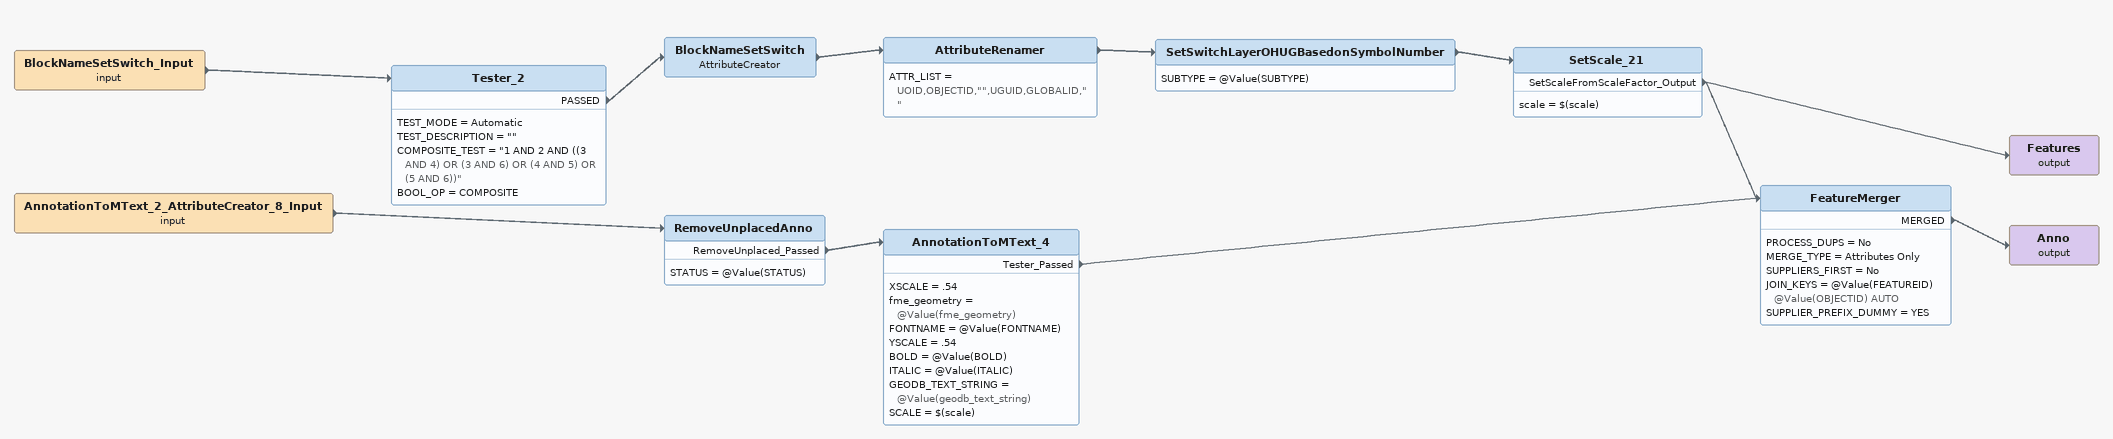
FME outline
BlockNameSetSwitch_Input (input)
    -> Tester_2
Tester_2
    TEST_MODE = Automatic
    TEST_DESCRIPTION = ""
    COMPOSITE_TEST = "1 AND 2 AND ((3 AND 4) OR (3 AND 6) OR (4 AND 5) OR (5 AND 6))"
    BOOL_OP = COMPOSITE
    PASSED -> BlockNameSetSwitch
BlockNameSetSwitch: AttributeCreator
    -> AttributeRenamer
AttributeRenamer
    ATTR_LIST = UOID,OBJECTID,"",UGUID,GLOBALID,""
    -> SetSwitchLayerOHUGBasedonSymbolNumber
SetSwitchLayerOHUGBasedonSymbolNumber
    SUBTYPE = @Value(SUBTYPE)
    -> SetScale_21
SetScale_21
    scale = $(scale)
    SetScaleFromScaleFactor_Output -> Features (output)
    SetScaleFromScaleFactor_Output -> FeatureMerger
Features (output)
AnnotationToMText_2_AttributeCreator_8_Input (input)
    -> RemoveUnplacedAnno
RemoveUnplacedAnno
    STATUS = @Value(STATUS)
    RemoveUnplaced_Passed -> AnnotationToMText_4
AnnotationToMText_4
    XSCALE = .54
    fme_geometry = @Value(fme_geometry)
    FONTNAME = @Value(FONTNAME)
    YSCALE = .54
    BOLD = @Value(BOLD)
    ITALIC = @Value(ITALIC)
    GEODB_TEXT_STRING = @Value(geodb_text_string)
    SCALE = $(scale)
    Tester_Passed -> FeatureMerger
FeatureMerger
    PROCESS_DUPS = No
    MERGE_TYPE = Attributes Only
    SUPPLIERS_FIRST = No
    JOIN_KEYS = @Value(FEATUREID) @Value(OBJECTID) AUTO
    SUPPLIER_PREFIX_DUMMY = YES
    MERGED -> Anno (output)
Anno (output)
